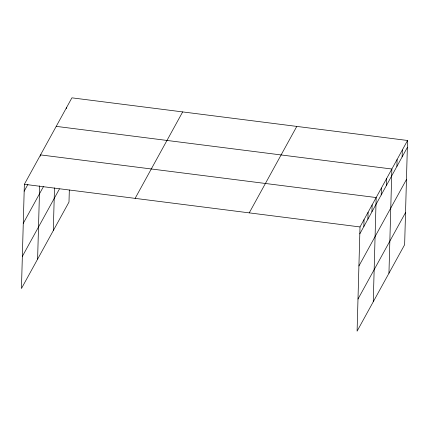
<?xml version="1.0" encoding="UTF-8"?>
<svg xmlns="http://www.w3.org/2000/svg" width="429" height="429" viewBox="0 0 429 429"><rect width="100%" height="100%" fill="white"/><g stroke="black" fill="none" stroke-linecap="round" stroke-linejoin="round"><path stroke-width="0.64" d="M407.55 140.487L360.006 226.941L357.094 331.161L404.638 244.707L407.55 140.487L71.906 97.839L24.362 184.293L21.45 288.513L68.994 202.059L69.326 190.015M37.613 259.116L39.661 185.896M40.492 156.156L40.524 154.896L376.174 197.549L373.262 301.769M53.303 230.588L54.494 187.891M66.64 108.607L66.672 107.347M363.856 226.512L364.049 219.594M367.894 219.165L368.093 212.248M371.938 211.813L372.131 204.896M381.209 194.954L381.402 188.036M386.438 185.446L386.631 178.528M388.947 273.241L391.859 169.021L56.215 126.367M396.9 166.425L397.093 159.508M402.129 156.917L402.322 150M24.169 191.211L27.896 184.427M23.273 223.316L43.436 186.653M22.346 256.403L59.427 188.969M135.124 198.364L182.668 111.91M249.244 212.87L296.788 126.416M359.813 233.859L407.357 147.404M358.917 265.969L406.461 179.515M357.995 299.051L405.534 212.602M24.362 184.293L360.006 226.941"/></g></svg>
